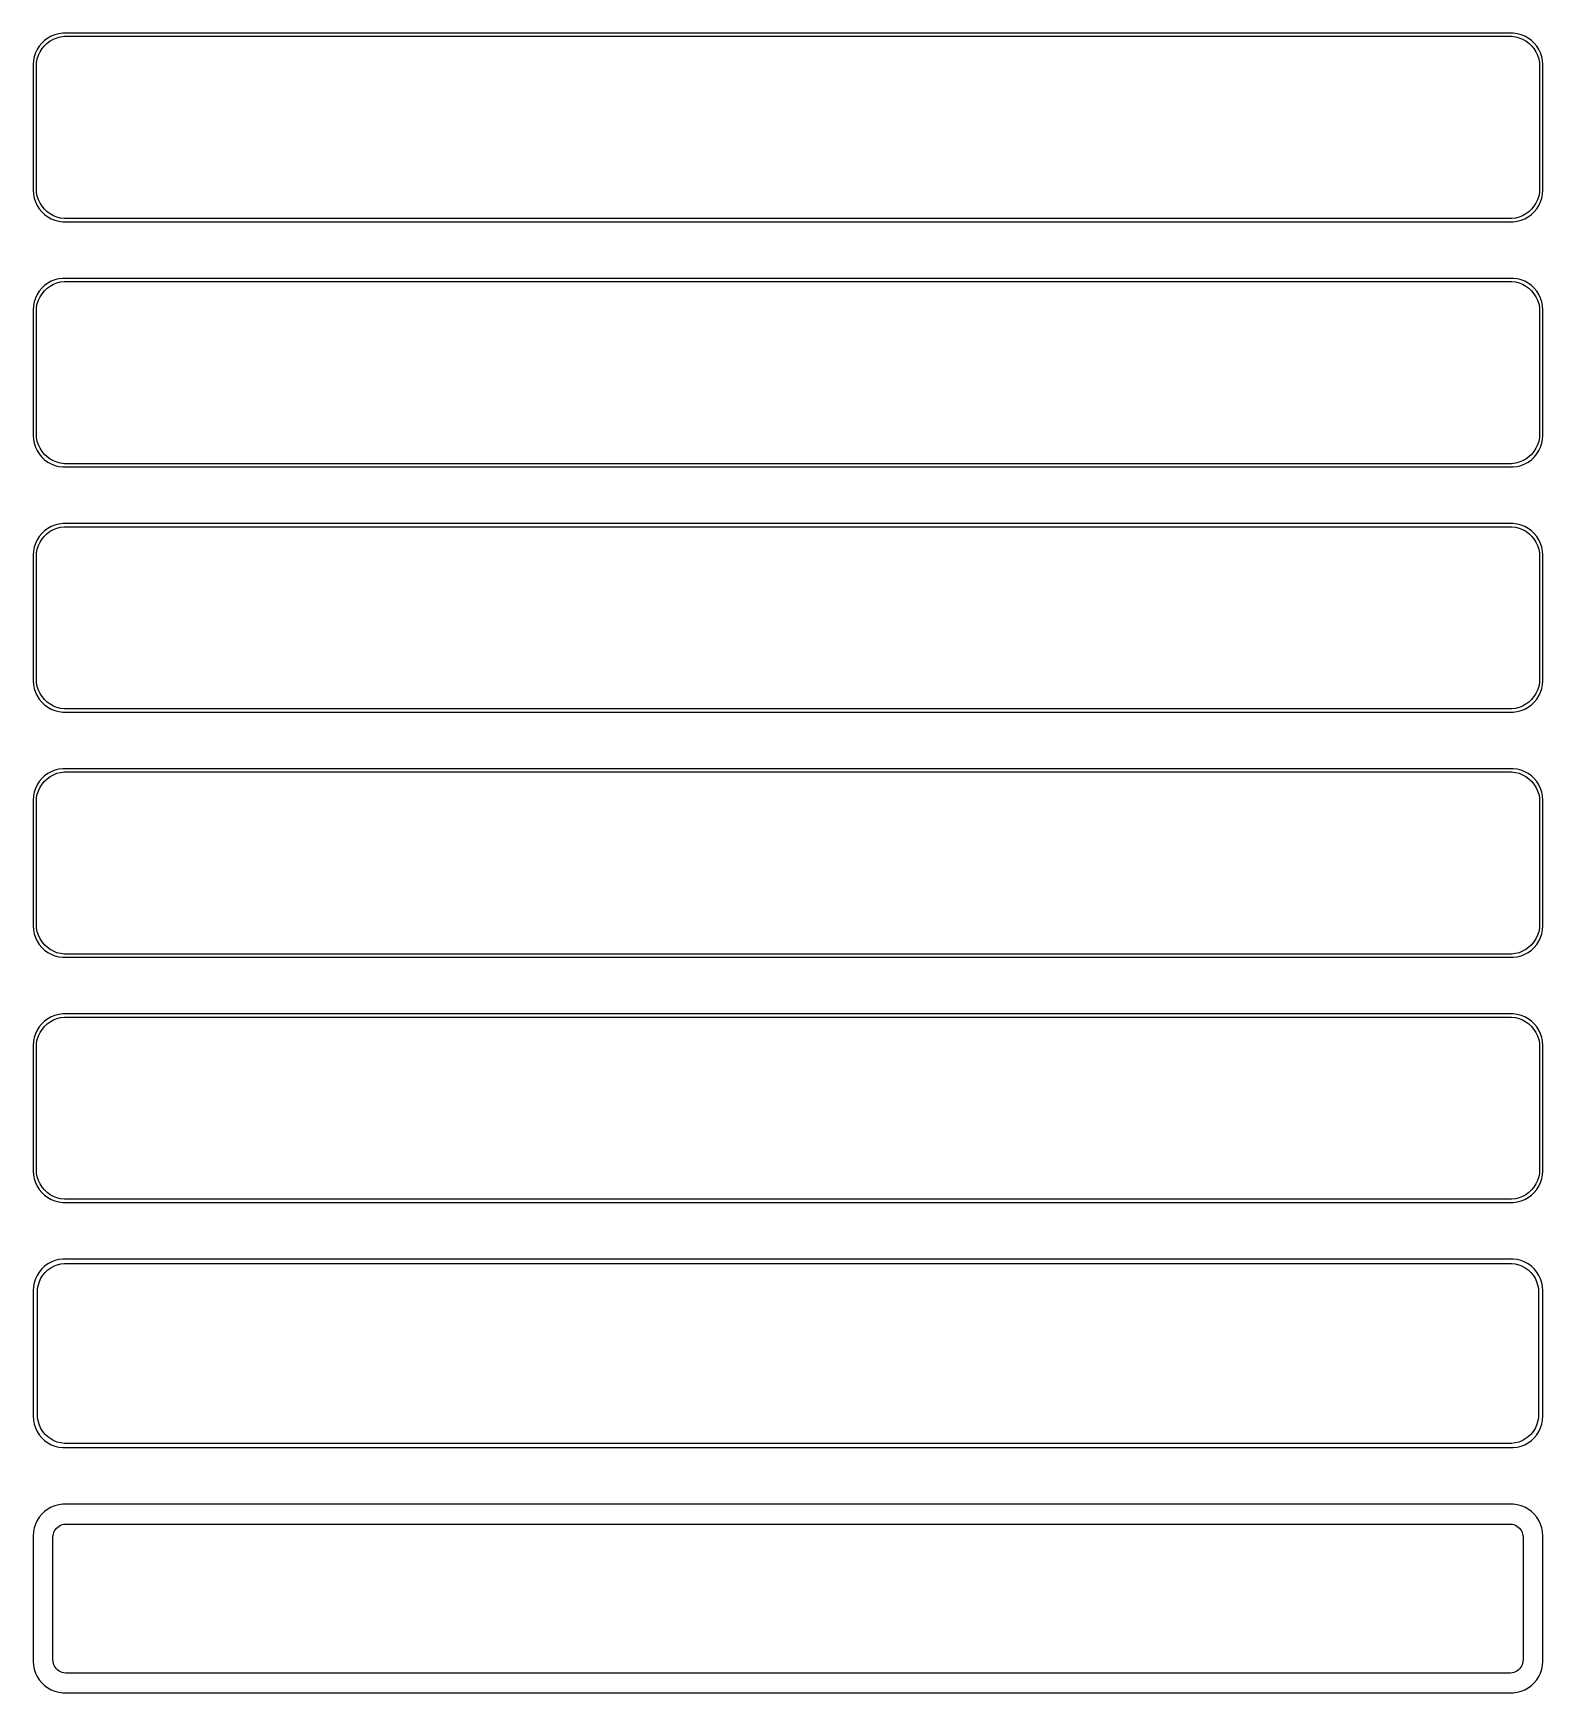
# Model space of a CAD drawing. Header units: metres. Extents: x -120 to 120, y 570 to 1146.
# Drawn here: x -120 to 120, y 570 to 834 of the extents above; entities that cross this region are included whole.
import ezdxf

# ---------------------------------------------------------------- set-up
doc = ezdxf.new("R2010")
doc.units = ezdxf.units.M

msp = doc.modelspace()

# ---------------------------------------------------------------- linework, layer by layer
for p, q in [((-119.045, 831.939), (-119.382, 831.409)), ((-118.645, 832.423), (-119.045, 831.939)), ((-118.912, 831.038), (-118.593, 831.542)), ((-118.187, 832.853), (-118.645, 832.423)), ((-118.593, 831.542), (-118.213, 832.002)), ((-118.213, 832.002), (-117.778, 832.41)), ((-117.679, 833.222), (-118.187, 832.853)), ((-117.778, 832.41), (-117.295, 832.761)), ((-117.129, 833.524), (-117.679, 833.222)), ((-117.295, 832.761), (-116.772, 833.048)), ((-116.545, 833.755), (-117.129, 833.524)), ((-116.772, 833.048), (-116.218, 833.268)), ((-115.937, 833.911), (-116.545, 833.755)), ((-116.218, 833.268), (-115.64, 833.416)), ((-115.314, 833.99), (-115.937, 833.911)), ((-115.64, 833.416), (-115.048, 833.491)), ((115.314, 833.99), (-115.314, 833.99)), ((-115.048, 833.491), (115.048, 833.491)), ((115.048, 833.491), (115.64, 833.416)), ((115.937, 833.911), (115.314, 833.99)), ((115.64, 833.416), (116.218, 833.268)), ((116.545, 833.755), (115.937, 833.911)), ((116.218, 833.268), (116.772, 833.048)), ((117.129, 833.524), (116.545, 833.755)), ((116.772, 833.048), (117.295, 832.761)), ((117.679, 833.222), (117.129, 833.524)), ((117.295, 832.761), (117.778, 832.41)), ((118.187, 832.853), (117.679, 833.222)), ((117.778, 832.41), (118.213, 832.002)), ((118.645, 832.423), (118.187, 832.853)), ((118.213, 832.002), (118.593, 831.542)), ((118.593, 831.542), (118.912, 831.038)), ((119.045, 831.939), (118.645, 832.423)), ((119.382, 831.409), (119.045, 831.939)), ((-119.961, 829.627), (-120, 829)), ((-120, 829), (-120, 809)), ((-119.843, 830.243), (-119.961, 829.627)), ((-119.649, 830.841), (-119.843, 830.243)), ((-119.382, 831.409), (-119.649, 830.841)), ((-119.5, 828.75), (-119.463, 829.345)), ((-119.463, 829.345), (-119.351, 829.931)), ((-119.351, 829.931), (-119.166, 830.499)), ((-119.166, 830.499), (-118.912, 831.038)), ((118.912, 831.038), (119.166, 830.499)), ((119.166, 830.499), (119.351, 829.931)), ((119.351, 829.931), (119.463, 829.345)), ((119.649, 830.841), (119.382, 831.409)), ((119.463, 829.345), (119.5, 828.75)), ((119.843, 830.243), (119.649, 830.841)), ((119.961, 829.627), (119.843, 830.243)), ((120, 829), (119.961, 829.627)), ((120, 809), (120, 829)), ((-119.5, 809.25), (-119.5, 828.75)), ((119.5, 828.75), (119.5, 809.25)), ((-120, 809), (-119.961, 808.373)), ((-119.961, 808.373), (-119.843, 807.757)), ((-119.463, 808.655), (-119.5, 809.25)), ((-119.351, 808.069), (-119.463, 808.655)), ((-119.166, 807.501), (-119.351, 808.069)), ((119.351, 808.069), (119.166, 807.501)), ((119.463, 808.655), (119.351, 808.069)), ((119.5, 809.25), (119.463, 808.655)), ((119.843, 807.757), (119.961, 808.373)), ((119.961, 808.373), (120, 809)), ((-119.843, 807.757), (-119.649, 807.159)), ((-119.649, 807.159), (-119.382, 806.591)), ((-119.382, 806.591), (-119.045, 806.061)), ((-118.912, 806.962), (-119.166, 807.501)), ((-119.045, 806.061), (-118.645, 805.577)), ((-118.593, 806.458), (-118.912, 806.962)), ((-118.645, 805.577), (-118.187, 805.147)), ((-118.213, 805.998), (-118.593, 806.458)), ((-117.778, 805.59), (-118.213, 805.998)), ((-118.187, 805.147), (-117.679, 804.778)), ((-117.295, 805.239), (-117.778, 805.59)), ((-116.772, 804.952), (-117.295, 805.239)), ((117.295, 805.239), (116.772, 804.952)), ((117.778, 805.59), (117.295, 805.239)), ((117.679, 804.778), (118.187, 805.147)), ((118.213, 805.998), (117.778, 805.59)), ((118.187, 805.147), (118.645, 805.577)), ((118.593, 806.458), (118.213, 805.998)), ((118.912, 806.962), (118.593, 806.458)), ((118.645, 805.577), (119.045, 806.061)), ((119.166, 807.501), (118.912, 806.962)), ((119.045, 806.061), (119.382, 806.591)), ((119.382, 806.591), (119.649, 807.159)), ((119.649, 807.159), (119.843, 807.757)), ((-117.679, 804.778), (-117.129, 804.476)), ((-117.129, 804.476), (-116.545, 804.245)), ((-116.218, 804.732), (-116.772, 804.952)), ((-116.545, 804.245), (-115.937, 804.089)), ((-115.64, 804.584), (-116.218, 804.732)), ((-115.937, 804.089), (-115.314, 804.01)), ((-115.048, 804.509), (-115.64, 804.584)), ((-115.314, 804.01), (115.314, 804.01)), ((115.048, 804.509), (-115.048, 804.509)), ((115.64, 804.584), (115.048, 804.509)), ((115.314, 804.01), (115.937, 804.089)), ((116.218, 804.732), (115.64, 804.584)), ((115.937, 804.089), (116.545, 804.245)), ((116.772, 804.952), (116.218, 804.732)), ((116.545, 804.245), (117.129, 804.476)), ((117.129, 804.476), (117.679, 804.778)), ((-116.545, 794.755), (-117.129, 794.524)), ((-115.937, 794.911), (-116.545, 794.755)), ((-115.314, 794.99), (-115.937, 794.911)), ((115.314, 794.99), (-115.314, 794.99)), ((115.937, 794.911), (115.314, 794.99)), ((116.545, 794.755), (115.937, 794.911)), ((117.129, 794.524), (116.545, 794.755)), ((-119.382, 792.409), (-119.649, 791.841)), ((-119.045, 792.939), (-119.382, 792.409)), ((-119.166, 791.499), (-118.912, 792.038)), ((-118.645, 793.423), (-119.045, 792.939)), ((-118.912, 792.038), (-118.593, 792.542)), ((-118.187, 793.853), (-118.645, 793.423)), ((-118.593, 792.542), (-118.213, 793.002)), ((-118.213, 793.002), (-117.778, 793.41)), ((-117.679, 794.222), (-118.187, 793.853)), ((-117.778, 793.41), (-117.295, 793.761)), ((-117.129, 794.524), (-117.679, 794.222)), ((-117.295, 793.761), (-116.772, 794.048)), ((-116.772, 794.048), (-116.218, 794.268)), ((-116.218, 794.268), (-115.64, 794.416)), ((-115.64, 794.416), (-115.048, 794.491)), ((-115.048, 794.491), (115.048, 794.491)), ((115.048, 794.491), (115.64, 794.416)), ((115.64, 794.416), (116.218, 794.268)), ((116.218, 794.268), (116.772, 794.048)), ((116.772, 794.048), (117.295, 793.761)), ((117.679, 794.222), (117.129, 794.524)), ((117.295, 793.761), (117.778, 793.41)), ((118.187, 793.853), (117.679, 794.222)), ((117.778, 793.41), (118.213, 793.002)), ((118.645, 793.423), (118.187, 793.853)), ((118.213, 793.002), (118.593, 792.542)), ((118.593, 792.542), (118.912, 792.038)), ((119.045, 792.939), (118.645, 793.423)), ((118.912, 792.038), (119.166, 791.499)), ((119.382, 792.409), (119.045, 792.939)), ((119.649, 791.841), (119.382, 792.409)), ((-119.961, 790.627), (-120, 790)), ((-120, 790), (-120, 770)), ((-119.843, 791.243), (-119.961, 790.627)), ((-119.649, 791.841), (-119.843, 791.243)), ((-119.5, 789.75), (-119.463, 790.345)), ((-119.5, 770.25), (-119.5, 789.75)), ((-119.463, 790.345), (-119.351, 790.931)), ((-119.351, 790.931), (-119.166, 791.499)), ((119.166, 791.499), (119.351, 790.931)), ((119.351, 790.931), (119.463, 790.345)), ((119.463, 790.345), (119.5, 789.75)), ((119.5, 789.75), (119.5, 770.25)), ((119.843, 791.243), (119.649, 791.841)), ((119.961, 790.627), (119.843, 791.243)), ((120, 790), (119.961, 790.627)), ((120, 770), (120, 790)), ((-120, 770), (-119.961, 769.373)), ((-119.961, 769.373), (-119.843, 768.757)), ((-119.843, 768.757), (-119.649, 768.159)), ((-119.463, 769.655), (-119.5, 770.25)), ((-119.351, 769.069), (-119.463, 769.655)), ((-119.166, 768.501), (-119.351, 769.069)), ((-118.912, 767.962), (-119.166, 768.501)), ((119.166, 768.501), (118.912, 767.962)), ((119.351, 769.069), (119.166, 768.501)), ((119.463, 769.655), (119.351, 769.069)), ((119.5, 770.25), (119.463, 769.655)), ((119.649, 768.159), (119.843, 768.757)), ((119.843, 768.757), (119.961, 769.373)), ((119.961, 769.373), (120, 770)), ((-119.649, 768.159), (-119.382, 767.591)), ((-119.382, 767.591), (-119.045, 767.061)), ((-119.045, 767.061), (-118.645, 766.577)), ((-118.593, 767.458), (-118.912, 767.962)), ((-118.645, 766.577), (-118.187, 766.147)), ((-118.213, 766.998), (-118.593, 767.458)), ((-117.778, 766.59), (-118.213, 766.998)), ((-118.187, 766.147), (-117.679, 765.778)), ((-117.295, 766.239), (-117.778, 766.59)), ((-117.679, 765.778), (-117.129, 765.476)), ((-116.772, 765.952), (-117.295, 766.239)), ((-116.218, 765.732), (-116.772, 765.952)), ((-115.64, 765.584), (-116.218, 765.732)), ((-115.048, 765.509), (-115.64, 765.584)), ((115.64, 765.584), (115.048, 765.509)), ((116.218, 765.732), (115.64, 765.584)), ((116.772, 765.952), (116.218, 765.732)), ((117.295, 766.239), (116.772, 765.952)), ((117.129, 765.476), (117.679, 765.778)), ((117.778, 766.59), (117.295, 766.239)), ((117.679, 765.778), (118.187, 766.147)), ((118.213, 766.998), (117.778, 766.59)), ((118.187, 766.147), (118.645, 766.577)), ((118.593, 767.458), (118.213, 766.998)), ((118.912, 767.962), (118.593, 767.458)), ((118.645, 766.577), (119.045, 767.061)), ((119.045, 767.061), (119.382, 767.591)), ((119.382, 767.591), (119.649, 768.159)), ((-117.129, 765.476), (-116.545, 765.245)), ((-116.545, 765.245), (-115.937, 765.089)), ((-115.937, 765.089), (-115.314, 765.01)), ((-115.314, 765.01), (115.314, 765.01)), ((115.048, 765.509), (-115.048, 765.509)), ((115.314, 765.01), (115.937, 765.089)), ((115.937, 765.089), (116.545, 765.245)), ((116.545, 765.245), (117.129, 765.476)), ((-117.679, 755.222), (-118.187, 754.853)), ((-117.129, 755.524), (-117.679, 755.222)), ((-117.295, 754.761), (-116.772, 755.048)), ((-116.545, 755.755), (-117.129, 755.524)), ((-116.772, 755.048), (-116.218, 755.268)), ((-115.937, 755.911), (-116.545, 755.755)), ((-116.218, 755.268), (-115.64, 755.416)), ((-115.314, 755.99), (-115.937, 755.911)), ((-115.64, 755.416), (-115.048, 755.491)), ((115.314, 755.99), (-115.314, 755.99)), ((-115.048, 755.491), (115.048, 755.491)), ((115.048, 755.491), (115.64, 755.416)), ((115.937, 755.911), (115.314, 755.99)), ((115.64, 755.416), (116.218, 755.268)), ((116.545, 755.755), (115.937, 755.911)), ((116.218, 755.268), (116.772, 755.048)), ((117.129, 755.524), (116.545, 755.755)), ((116.772, 755.048), (117.295, 754.761)), ((117.679, 755.222), (117.129, 755.524)), ((118.187, 754.853), (117.679, 755.222)), ((-119.649, 752.841), (-119.843, 752.243)), ((-119.382, 753.409), (-119.649, 752.841)), ((-119.045, 753.939), (-119.382, 753.409)), ((-119.351, 751.931), (-119.166, 752.499)), ((-119.166, 752.499), (-118.912, 753.038)), ((-118.645, 754.423), (-119.045, 753.939)), ((-118.912, 753.038), (-118.593, 753.542)), ((-118.187, 754.853), (-118.645, 754.423)), ((-118.593, 753.542), (-118.213, 754.002)), ((-118.213, 754.002), (-117.778, 754.41)), ((-117.778, 754.41), (-117.295, 754.761)), ((117.295, 754.761), (117.778, 754.41)), ((117.778, 754.41), (118.213, 754.002)), ((118.645, 754.423), (118.187, 754.853)), ((118.213, 754.002), (118.593, 753.542)), ((118.593, 753.542), (118.912, 753.038)), ((119.045, 753.939), (118.645, 754.423)), ((118.912, 753.038), (119.166, 752.499)), ((119.382, 753.409), (119.045, 753.939)), ((119.166, 752.499), (119.351, 751.931)), ((119.649, 752.841), (119.382, 753.409)), ((119.843, 752.243), (119.649, 752.841)), ((-119.961, 751.627), (-120, 751)), ((-120, 751), (-120, 731)), ((-119.843, 752.243), (-119.961, 751.627)), ((-119.5, 750.75), (-119.463, 751.345)), ((-119.5, 731.25), (-119.5, 750.75)), ((-119.463, 751.345), (-119.351, 751.931)), ((119.351, 751.931), (119.463, 751.345)), ((119.463, 751.345), (119.5, 750.75)), ((119.5, 750.75), (119.5, 731.25)), ((119.961, 751.627), (119.843, 752.243)), ((120, 751), (119.961, 751.627)), ((120, 731), (120, 751)), ((-119.463, 730.655), (-119.5, 731.25)), ((119.5, 731.25), (119.463, 730.655)), ((-120, 731), (-119.961, 730.373)), ((-119.961, 730.373), (-119.843, 729.757)), ((-119.843, 729.757), (-119.649, 729.159)), ((-119.649, 729.159), (-119.382, 728.591)), ((-119.351, 730.069), (-119.463, 730.655)), ((-119.382, 728.591), (-119.045, 728.061)), ((-119.166, 729.501), (-119.351, 730.069)), ((-118.912, 728.962), (-119.166, 729.501)), ((-118.593, 728.458), (-118.912, 728.962)), ((118.912, 728.962), (118.593, 728.458)), ((119.166, 729.501), (118.912, 728.962)), ((119.045, 728.061), (119.382, 728.591)), ((119.351, 730.069), (119.166, 729.501)), ((119.463, 730.655), (119.351, 730.069)), ((119.382, 728.591), (119.649, 729.159)), ((119.649, 729.159), (119.843, 729.757)), ((119.843, 729.757), (119.961, 730.373)), ((119.961, 730.373), (120, 731)), ((-119.045, 728.061), (-118.645, 727.577)), ((-118.645, 727.577), (-118.187, 727.147)), ((-118.213, 727.998), (-118.593, 728.458)), ((-117.778, 727.59), (-118.213, 727.998)), ((-118.187, 727.147), (-117.679, 726.778)), ((-117.295, 727.239), (-117.778, 727.59)), ((-117.679, 726.778), (-117.129, 726.476)), ((-116.772, 726.952), (-117.295, 727.239)), ((-117.129, 726.476), (-116.545, 726.245)), ((-116.218, 726.732), (-116.772, 726.952)), ((-116.545, 726.245), (-115.937, 726.089)), ((-115.64, 726.584), (-116.218, 726.732)), ((-115.937, 726.089), (-115.314, 726.01)), ((-115.048, 726.509), (-115.64, 726.584)), ((-115.314, 726.01), (115.314, 726.01)), ((115.048, 726.509), (-115.048, 726.509)), ((115.64, 726.584), (115.048, 726.509)), ((115.314, 726.01), (115.937, 726.089)), ((116.218, 726.732), (115.64, 726.584)), ((115.937, 726.089), (116.545, 726.245)), ((116.772, 726.952), (116.218, 726.732)), ((116.545, 726.245), (117.129, 726.476)), ((117.295, 727.239), (116.772, 726.952)), ((117.129, 726.476), (117.679, 726.778)), ((117.778, 727.59), (117.295, 727.239)), ((117.679, 726.778), (118.187, 727.147)), ((118.213, 727.998), (117.778, 727.59)), ((118.187, 727.147), (118.645, 727.577)), ((118.593, 728.458), (118.213, 727.998)), ((118.645, 727.577), (119.045, 728.061)), ((-118.645, 715.423), (-119.045, 714.939)), ((-118.187, 715.853), (-118.645, 715.423)), ((-118.213, 715.002), (-117.778, 715.41)), ((-117.679, 716.222), (-118.187, 715.853)), ((-117.778, 715.41), (-117.295, 715.761)), ((-117.129, 716.524), (-117.679, 716.222)), ((-117.295, 715.761), (-116.772, 716.048)), ((-116.545, 716.755), (-117.129, 716.524)), ((-116.772, 716.048), (-116.218, 716.268)), ((-115.937, 716.911), (-116.545, 716.755)), ((-116.218, 716.268), (-115.64, 716.416)), ((-115.314, 716.99), (-115.937, 716.911)), ((-115.64, 716.416), (-115.048, 716.491)), ((115.314, 716.99), (-115.314, 716.99)), ((-115.048, 716.491), (115.048, 716.491)), ((115.048, 716.491), (115.64, 716.416)), ((115.937, 716.911), (115.314, 716.99)), ((115.64, 716.416), (116.218, 716.268)), ((116.545, 716.755), (115.937, 716.911)), ((116.218, 716.268), (116.772, 716.048)), ((117.129, 716.524), (116.545, 716.755)), ((116.772, 716.048), (117.295, 715.761)), ((117.679, 716.222), (117.129, 716.524)), ((117.295, 715.761), (117.778, 715.41)), ((118.187, 715.853), (117.679, 716.222)), ((117.778, 715.41), (118.213, 715.002)), ((118.645, 715.423), (118.187, 715.853)), ((119.045, 714.939), (118.645, 715.423)), ((-119.843, 713.243), (-119.961, 712.627)), ((-119.649, 713.841), (-119.843, 713.243)), ((-119.382, 714.409), (-119.649, 713.841)), ((-119.463, 712.345), (-119.351, 712.931)), ((-119.045, 714.939), (-119.382, 714.409)), ((-119.351, 712.931), (-119.166, 713.499)), ((-119.166, 713.499), (-118.912, 714.038)), ((-118.912, 714.038), (-118.593, 714.542)), ((-118.593, 714.542), (-118.213, 715.002)), ((118.213, 715.002), (118.593, 714.542)), ((118.593, 714.542), (118.912, 714.038)), ((118.912, 714.038), (119.166, 713.499)), ((119.382, 714.409), (119.045, 714.939)), ((119.166, 713.499), (119.351, 712.931)), ((119.351, 712.931), (119.463, 712.345)), ((119.649, 713.841), (119.382, 714.409)), ((119.843, 713.243), (119.649, 713.841)), ((119.961, 712.627), (119.843, 713.243)), ((-119.961, 712.627), (-120, 712)), ((-120, 712), (-120, 692)), ((-119.5, 711.75), (-119.463, 712.345)), ((-119.5, 692.25), (-119.5, 711.75)), ((119.463, 712.345), (119.5, 711.75)), ((119.5, 711.75), (119.5, 692.25)), ((120, 712), (119.961, 712.627)), ((120, 692), (120, 712)), ((-120, 692), (-119.961, 691.373)), ((-119.463, 691.655), (-119.5, 692.25)), ((-119.351, 691.069), (-119.463, 691.655)), ((119.463, 691.655), (119.351, 691.069)), ((119.5, 692.25), (119.463, 691.655)), ((119.961, 691.373), (120, 692)), ((-119.961, 691.373), (-119.843, 690.757)), ((-119.843, 690.757), (-119.649, 690.159)), ((-119.649, 690.159), (-119.382, 689.591)), ((-119.382, 689.591), (-119.045, 689.061)), ((-119.166, 690.501), (-119.351, 691.069)), ((-118.912, 689.962), (-119.166, 690.501)), ((-119.045, 689.061), (-118.645, 688.577)), ((-118.593, 689.458), (-118.912, 689.962)), ((-118.213, 688.998), (-118.593, 689.458)), ((-117.778, 688.59), (-118.213, 688.998)), ((118.213, 688.998), (117.778, 688.59)), ((118.593, 689.458), (118.213, 688.998)), ((118.912, 689.962), (118.593, 689.458)), ((118.645, 688.577), (119.045, 689.061)), ((119.166, 690.501), (118.912, 689.962)), ((119.045, 689.061), (119.382, 689.591)), ((119.351, 691.069), (119.166, 690.501)), ((119.382, 689.591), (119.649, 690.159)), ((119.649, 690.159), (119.843, 690.757)), ((119.843, 690.757), (119.961, 691.373)), ((-118.645, 688.577), (-118.187, 688.147)), ((-118.187, 688.147), (-117.679, 687.778)), ((-117.295, 688.239), (-117.778, 688.59)), ((-117.679, 687.778), (-117.129, 687.476)), ((-116.772, 687.952), (-117.295, 688.239)), ((-117.129, 687.476), (-116.545, 687.245)), ((-116.218, 687.732), (-116.772, 687.952)), ((-116.545, 687.245), (-115.937, 687.089)), ((-115.64, 687.584), (-116.218, 687.732)), ((-115.937, 687.089), (-115.314, 687.01)), ((-115.048, 687.509), (-115.64, 687.584)), ((-115.314, 687.01), (115.314, 687.01)), ((115.048, 687.509), (-115.048, 687.509)), ((115.64, 687.584), (115.048, 687.509)), ((115.314, 687.01), (115.937, 687.089)), ((116.218, 687.732), (115.64, 687.584)), ((115.937, 687.089), (116.545, 687.245)), ((116.772, 687.952), (116.218, 687.732)), ((116.545, 687.245), (117.129, 687.476)), ((117.295, 688.239), (116.772, 687.952)), ((117.129, 687.476), (117.679, 687.778)), ((117.778, 688.59), (117.295, 688.239)), ((117.679, 687.778), (118.187, 688.147)), ((118.187, 688.147), (118.645, 688.577)), ((-119.045, 675.939), (-119.382, 675.409)), ((-118.645, 676.423), (-119.045, 675.939)), ((-118.187, 676.853), (-118.645, 676.423)), ((-118.593, 675.542), (-118.213, 676.002)), ((-118.213, 676.002), (-117.778, 676.41)), ((-117.679, 677.222), (-118.187, 676.853)), ((-117.778, 676.41), (-117.295, 676.761)), ((-117.129, 677.524), (-117.679, 677.222)), ((-117.295, 676.761), (-116.772, 677.048)), ((-116.545, 677.755), (-117.129, 677.524)), ((-116.772, 677.048), (-116.218, 677.268)), ((-115.937, 677.911), (-116.545, 677.755)), ((-116.218, 677.268), (-115.64, 677.416)), ((-115.314, 677.99), (-115.937, 677.911)), ((-115.64, 677.416), (-115.048, 677.491)), ((115.314, 677.99), (-115.314, 677.99)), ((-115.048, 677.491), (115.048, 677.491)), ((115.048, 677.491), (115.64, 677.416)), ((115.937, 677.911), (115.314, 677.99)), ((115.64, 677.416), (116.218, 677.268)), ((116.545, 677.755), (115.937, 677.911)), ((116.218, 677.268), (116.772, 677.048)), ((117.129, 677.524), (116.545, 677.755)), ((116.772, 677.048), (117.295, 676.761)), ((117.679, 677.222), (117.129, 677.524)), ((117.295, 676.761), (117.778, 676.41)), ((118.187, 676.853), (117.679, 677.222)), ((117.778, 676.41), (118.213, 676.002)), ((118.645, 676.423), (118.187, 676.853)), ((118.213, 676.002), (118.593, 675.542)), ((119.045, 675.939), (118.645, 676.423)), ((119.382, 675.409), (119.045, 675.939)), ((-119.961, 673.627), (-120, 673)), ((-119.843, 674.243), (-119.961, 673.627)), ((-119.649, 674.841), (-119.843, 674.243)), ((-119.382, 675.409), (-119.649, 674.841)), ((-119.5, 672.75), (-119.463, 673.345)), ((-119.463, 673.345), (-119.351, 673.931)), ((-119.351, 673.931), (-119.166, 674.499)), ((-119.166, 674.499), (-118.912, 675.038)), ((-118.912, 675.038), (-118.593, 675.542)), ((118.593, 675.542), (118.912, 675.038)), ((118.912, 675.038), (119.166, 674.499)), ((119.166, 674.499), (119.351, 673.931)), ((119.351, 673.931), (119.463, 673.345)), ((119.649, 674.841), (119.382, 675.409)), ((119.463, 673.345), (119.5, 672.75)), ((119.843, 674.243), (119.649, 674.841)), ((119.961, 673.627), (119.843, 674.243)), ((120, 673), (119.961, 673.627)), ((-120, 673), (-120, 653)), ((-119.5, 653.25), (-119.5, 672.75)), ((119.5, 672.75), (119.5, 653.25)), ((120, 653), (120, 673)), ((-120, 653), (-119.961, 652.373)), ((-119.961, 652.373), (-119.843, 651.757)), ((-119.463, 652.655), (-119.5, 653.25)), ((-119.351, 652.069), (-119.463, 652.655)), ((-119.166, 651.501), (-119.351, 652.069)), ((119.351, 652.069), (119.166, 651.501)), ((119.463, 652.655), (119.351, 652.069)), ((119.5, 653.25), (119.463, 652.655)), ((119.843, 651.757), (119.961, 652.373)), ((119.961, 652.373), (120, 653)), ((-119.843, 651.757), (-119.649, 651.159)), ((-119.649, 651.159), (-119.382, 650.591)), ((-119.382, 650.591), (-119.045, 650.061)), ((-118.912, 650.962), (-119.166, 651.501)), ((-119.045, 650.061), (-118.645, 649.577)), ((-118.593, 650.458), (-118.912, 650.962)), ((-118.645, 649.577), (-118.187, 649.147)), ((-118.213, 649.998), (-118.593, 650.458)), ((-117.778, 649.59), (-118.213, 649.998)), ((-117.295, 649.239), (-117.778, 649.59)), ((117.778, 649.59), (117.295, 649.239)), ((118.213, 649.998), (117.778, 649.59)), ((118.187, 649.147), (118.645, 649.577)), ((118.593, 650.458), (118.213, 649.998)), ((118.912, 650.962), (118.593, 650.458)), ((118.645, 649.577), (119.045, 650.061)), ((119.166, 651.501), (118.912, 650.962)), ((119.045, 650.061), (119.382, 650.591)), ((119.382, 650.591), (119.649, 651.159)), ((119.649, 651.159), (119.843, 651.757)), ((-118.187, 649.147), (-117.679, 648.778)), ((-117.679, 648.778), (-117.129, 648.476)), ((-116.772, 648.952), (-117.295, 649.239)), ((-117.129, 648.476), (-116.545, 648.245)), ((-116.218, 648.732), (-116.772, 648.952)), ((-116.545, 648.245), (-115.937, 648.089)), ((-115.64, 648.584), (-116.218, 648.732)), ((-115.937, 648.089), (-115.314, 648.01)), ((-115.048, 648.509), (-115.64, 648.584)), ((-115.314, 648.01), (115.314, 648.01)), ((115.048, 648.509), (-115.048, 648.509)), ((115.64, 648.584), (115.048, 648.509)), ((115.314, 648.01), (115.937, 648.089)), ((116.218, 648.732), (115.64, 648.584)), ((115.937, 648.089), (116.545, 648.245)), ((116.772, 648.952), (116.218, 648.732)), ((116.545, 648.245), (117.129, 648.476)), ((117.295, 649.239), (116.772, 648.952)), ((117.129, 648.476), (117.679, 648.778)), ((117.679, 648.778), (118.187, 649.147)), ((-115.937, 638.911), (-116.545, 638.755)), ((-115.314, 638.99), (-115.937, 638.911)), ((115.314, 638.99), (-115.314, 638.99)), ((115.937, 638.911), (115.314, 638.99)), ((116.545, 638.755), (115.937, 638.911)), ((-119.382, 636.409), (-119.649, 635.841)), ((-119.045, 636.939), (-119.382, 636.409)), ((-118.645, 637.423), (-119.045, 636.939)), ((-118.762, 635.956), (-118.454, 636.441)), ((-118.187, 637.853), (-118.645, 637.423)), ((-118.454, 636.441), (-118.088, 636.884)), ((-117.679, 638.222), (-118.187, 637.853)), ((-118.088, 636.884), (-117.668, 637.278)), ((-117.129, 638.524), (-117.679, 638.222)), ((-117.668, 637.278), (-117.203, 637.616)), ((-117.203, 637.616), (-116.699, 637.893)), ((-116.545, 638.755), (-117.129, 638.524)), ((-116.699, 637.893), (-116.165, 638.104)), ((-116.165, 638.104), (-115.608, 638.247)), ((-115.608, 638.247), (-115.037, 638.319)), ((-115.037, 638.319), (115.037, 638.319)), ((115.037, 638.319), (115.608, 638.247)), ((115.608, 638.247), (116.165, 638.104)), ((116.165, 638.104), (116.699, 637.893)), ((117.129, 638.524), (116.545, 638.755)), ((116.699, 637.893), (117.203, 637.616)), ((117.679, 638.222), (117.129, 638.524)), ((117.203, 637.616), (117.668, 637.278)), ((117.668, 637.278), (118.088, 636.884)), ((118.187, 637.853), (117.679, 638.222)), ((118.088, 636.884), (118.454, 636.441)), ((118.645, 637.423), (118.187, 637.853)), ((118.454, 636.441), (118.762, 635.956)), ((119.045, 636.939), (118.645, 637.423)), ((119.382, 636.409), (119.045, 636.939)), ((119.649, 635.841), (119.382, 636.409)), ((-119.961, 634.627), (-120, 634)), ((-120, 634), (-120, 614)), ((-119.843, 635.243), (-119.961, 634.627)), ((-119.649, 635.841), (-119.843, 635.243)), ((-119.328, 633.75), (-119.292, 634.324)), ((-119.328, 614.25), (-119.328, 633.75)), ((-119.292, 634.324), (-119.185, 634.889)), ((-119.185, 634.889), (-119.007, 635.435)), ((-119.007, 635.435), (-118.762, 635.956)), ((118.762, 635.956), (119.007, 635.435)), ((119.007, 635.435), (119.185, 634.889)), ((119.185, 634.889), (119.292, 634.324)), ((119.292, 634.324), (119.328, 633.75)), ((119.328, 633.75), (119.328, 614.25)), ((119.843, 635.243), (119.649, 635.841)), ((119.961, 634.627), (119.843, 635.243)), ((120, 634), (119.961, 634.627)), ((120, 614), (120, 634)), ((-120, 614), (-119.961, 613.373)), ((-119.961, 613.373), (-119.843, 612.757)), ((-119.843, 612.757), (-119.649, 612.159)), ((-119.292, 613.676), (-119.328, 614.25)), ((-119.185, 613.111), (-119.292, 613.676)), ((-119.007, 612.565), (-119.185, 613.111)), ((-118.762, 612.044), (-119.007, 612.565)), ((119.007, 612.565), (118.762, 612.044)), ((119.185, 613.111), (119.007, 612.565)), ((119.292, 613.676), (119.185, 613.111)), ((119.328, 614.25), (119.292, 613.676)), ((119.649, 612.159), (119.843, 612.757)), ((119.843, 612.757), (119.961, 613.373)), ((119.961, 613.373), (120, 614)), ((-119.649, 612.159), (-119.382, 611.591)), ((-119.382, 611.591), (-119.045, 611.061)), ((-119.045, 611.061), (-118.645, 610.577)), ((-118.454, 611.559), (-118.762, 612.044)), ((-118.645, 610.577), (-118.187, 610.147)), ((-118.088, 611.116), (-118.454, 611.559)), ((-118.187, 610.147), (-117.679, 609.778)), ((-117.668, 610.722), (-118.088, 611.116)), ((-117.203, 610.384), (-117.668, 610.722)), ((-116.699, 610.107), (-117.203, 610.384)), ((-116.165, 609.896), (-116.699, 610.107)), ((-115.608, 609.753), (-116.165, 609.896)), ((116.165, 609.896), (115.608, 609.753)), ((116.699, 610.107), (116.165, 609.896)), ((117.203, 610.384), (116.699, 610.107)), ((117.668, 610.722), (117.203, 610.384)), ((118.088, 611.116), (117.668, 610.722)), ((117.679, 609.778), (118.187, 610.147)), ((118.454, 611.559), (118.088, 611.116)), ((118.187, 610.147), (118.645, 610.577)), ((118.762, 612.044), (118.454, 611.559)), ((118.645, 610.577), (119.045, 611.061)), ((119.045, 611.061), (119.382, 611.591)), ((119.382, 611.591), (119.649, 612.159)), ((-117.679, 609.778), (-117.129, 609.476)), ((-117.129, 609.476), (-116.545, 609.245)), ((-116.545, 609.245), (-115.937, 609.089)), ((-115.937, 609.089), (-115.314, 609.01)), ((-115.037, 609.681), (-115.608, 609.753)), ((-115.314, 609.01), (115.314, 609.01)), ((115.037, 609.681), (-115.037, 609.681)), ((115.608, 609.753), (115.037, 609.681)), ((115.314, 609.01), (115.937, 609.089)), ((115.937, 609.089), (116.545, 609.245)), ((116.545, 609.245), (117.129, 609.476)), ((117.129, 609.476), (117.679, 609.778)), ((-117.129, 599.524), (-117.679, 599.222)), ((-116.545, 599.755), (-117.129, 599.524)), ((-115.937, 599.911), (-116.545, 599.755)), ((-115.314, 599.99), (-115.937, 599.911)), ((115.314, 599.99), (-115.314, 599.99)), ((115.937, 599.911), (115.314, 599.99)), ((116.545, 599.755), (115.937, 599.911)), ((117.129, 599.524), (116.545, 599.755)), ((117.679, 599.222), (117.129, 599.524)), ((-119.649, 596.841), (-119.843, 596.243)), ((-119.382, 597.409), (-119.649, 596.841)), ((-119.045, 597.939), (-119.382, 597.409)), ((-118.645, 598.423), (-119.045, 597.939)), ((-118.187, 598.853), (-118.645, 598.423)), ((-117.679, 599.222), (-118.187, 598.853)), ((-115.88, 596.531), (-115.648, 596.659)), ((-115.648, 596.659), (-115.402, 596.756)), ((-115.402, 596.756), (-115.145, 596.822)), ((-115.145, 596.822), (-114.882, 596.855)), ((-114.882, 596.855), (114.882, 596.855)), ((114.882, 596.855), (115.145, 596.822)), ((115.145, 596.822), (115.402, 596.756)), ((115.402, 596.756), (115.648, 596.659)), ((115.648, 596.659), (115.88, 596.531)), ((118.187, 598.853), (117.679, 599.222)), ((118.645, 598.423), (118.187, 598.853)), ((119.045, 597.939), (118.645, 598.423)), ((119.382, 597.409), (119.045, 597.939)), ((119.649, 596.841), (119.382, 597.409)), ((119.843, 596.243), (119.649, 596.841)), ((-119.961, 595.627), (-120, 595)), ((-120, 595), (-120, 575)), ((-119.843, 596.243), (-119.961, 595.627)), ((-116.86, 594.75), (-116.843, 595.014)), ((-116.86, 575.25), (-116.86, 594.75)), ((-116.843, 595.014), (-116.793, 595.275)), ((-116.793, 595.275), (-116.711, 595.527)), ((-116.711, 595.527), (-116.599, 595.766)), ((-116.599, 595.766), (-116.457, 595.99)), ((-116.457, 595.99), (-116.288, 596.194)), ((-116.288, 596.194), (-116.095, 596.375)), ((-116.095, 596.375), (-115.88, 596.531)), ((115.88, 596.531), (116.095, 596.375)), ((116.095, 596.375), (116.288, 596.194)), ((116.288, 596.194), (116.457, 595.99)), ((116.457, 595.99), (116.599, 595.766)), ((116.599, 595.766), (116.711, 595.527)), ((116.711, 595.527), (116.793, 595.275)), ((116.793, 595.275), (116.843, 595.014)), ((116.843, 595.014), (116.86, 594.75)), ((116.86, 594.75), (116.86, 575.25)), ((119.961, 595.627), (119.843, 596.243)), ((120, 595), (119.961, 595.627)), ((120, 575), (120, 595)), ((-120, 575), (-119.961, 574.373)), ((-119.961, 574.373), (-119.843, 573.757)), ((-119.843, 573.757), (-119.649, 573.159)), ((-119.649, 573.159), (-119.382, 572.591)), ((-116.843, 574.986), (-116.86, 575.25)), ((-116.793, 574.725), (-116.843, 574.986)), ((-116.711, 574.473), (-116.793, 574.725)), ((-116.599, 574.234), (-116.711, 574.473)), ((-116.457, 574.01), (-116.599, 574.234)), ((-116.288, 573.806), (-116.457, 574.01)), ((-116.095, 573.625), (-116.288, 573.806)), ((-115.88, 573.469), (-116.095, 573.625)), ((-115.648, 573.341), (-115.88, 573.469)), ((-115.402, 573.244), (-115.648, 573.341)), ((-115.145, 573.178), (-115.402, 573.244)), ((-114.882, 573.145), (-115.145, 573.178)), ((114.882, 573.145), (-114.882, 573.145)), ((115.145, 573.178), (114.882, 573.145)), ((115.402, 573.244), (115.145, 573.178)), ((115.648, 573.341), (115.402, 573.244)), ((115.88, 573.469), (115.648, 573.341)), ((116.095, 573.625), (115.88, 573.469)), ((116.288, 573.806), (116.095, 573.625)), ((116.457, 574.01), (116.288, 573.806)), ((116.599, 574.234), (116.457, 574.01)), ((116.711, 574.473), (116.599, 574.234)), ((116.793, 574.725), (116.711, 574.473)), ((116.843, 574.986), (116.793, 574.725)), ((116.86, 575.25), (116.843, 574.986)), ((119.382, 572.591), (119.649, 573.159)), ((119.649, 573.159), (119.843, 573.757)), ((119.843, 573.757), (119.961, 574.373)), ((119.961, 574.373), (120, 575)), ((-119.382, 572.591), (-119.045, 572.061)), ((-119.045, 572.061), (-118.645, 571.577)), ((-118.645, 571.577), (-118.187, 571.147)), ((-118.187, 571.147), (-117.679, 570.778)), ((-117.679, 570.778), (-117.129, 570.476)), ((-117.129, 570.476), (-116.545, 570.245)), ((-116.545, 570.245), (-115.937, 570.089)), ((115.937, 570.089), (116.545, 570.245)), ((116.545, 570.245), (117.129, 570.476)), ((117.129, 570.476), (117.679, 570.778)), ((117.679, 570.778), (118.187, 571.147)), ((118.187, 571.147), (118.645, 571.577)), ((118.645, 571.577), (119.045, 572.061)), ((119.045, 572.061), (119.382, 572.591)), ((-115.937, 570.089), (-115.314, 570.01)), ((-115.314, 570.01), (115.314, 570.01)), ((115.314, 570.01), (115.937, 570.089))]:
    msp.add_line(p, q)

doc.saveas('drawing.dxf')
